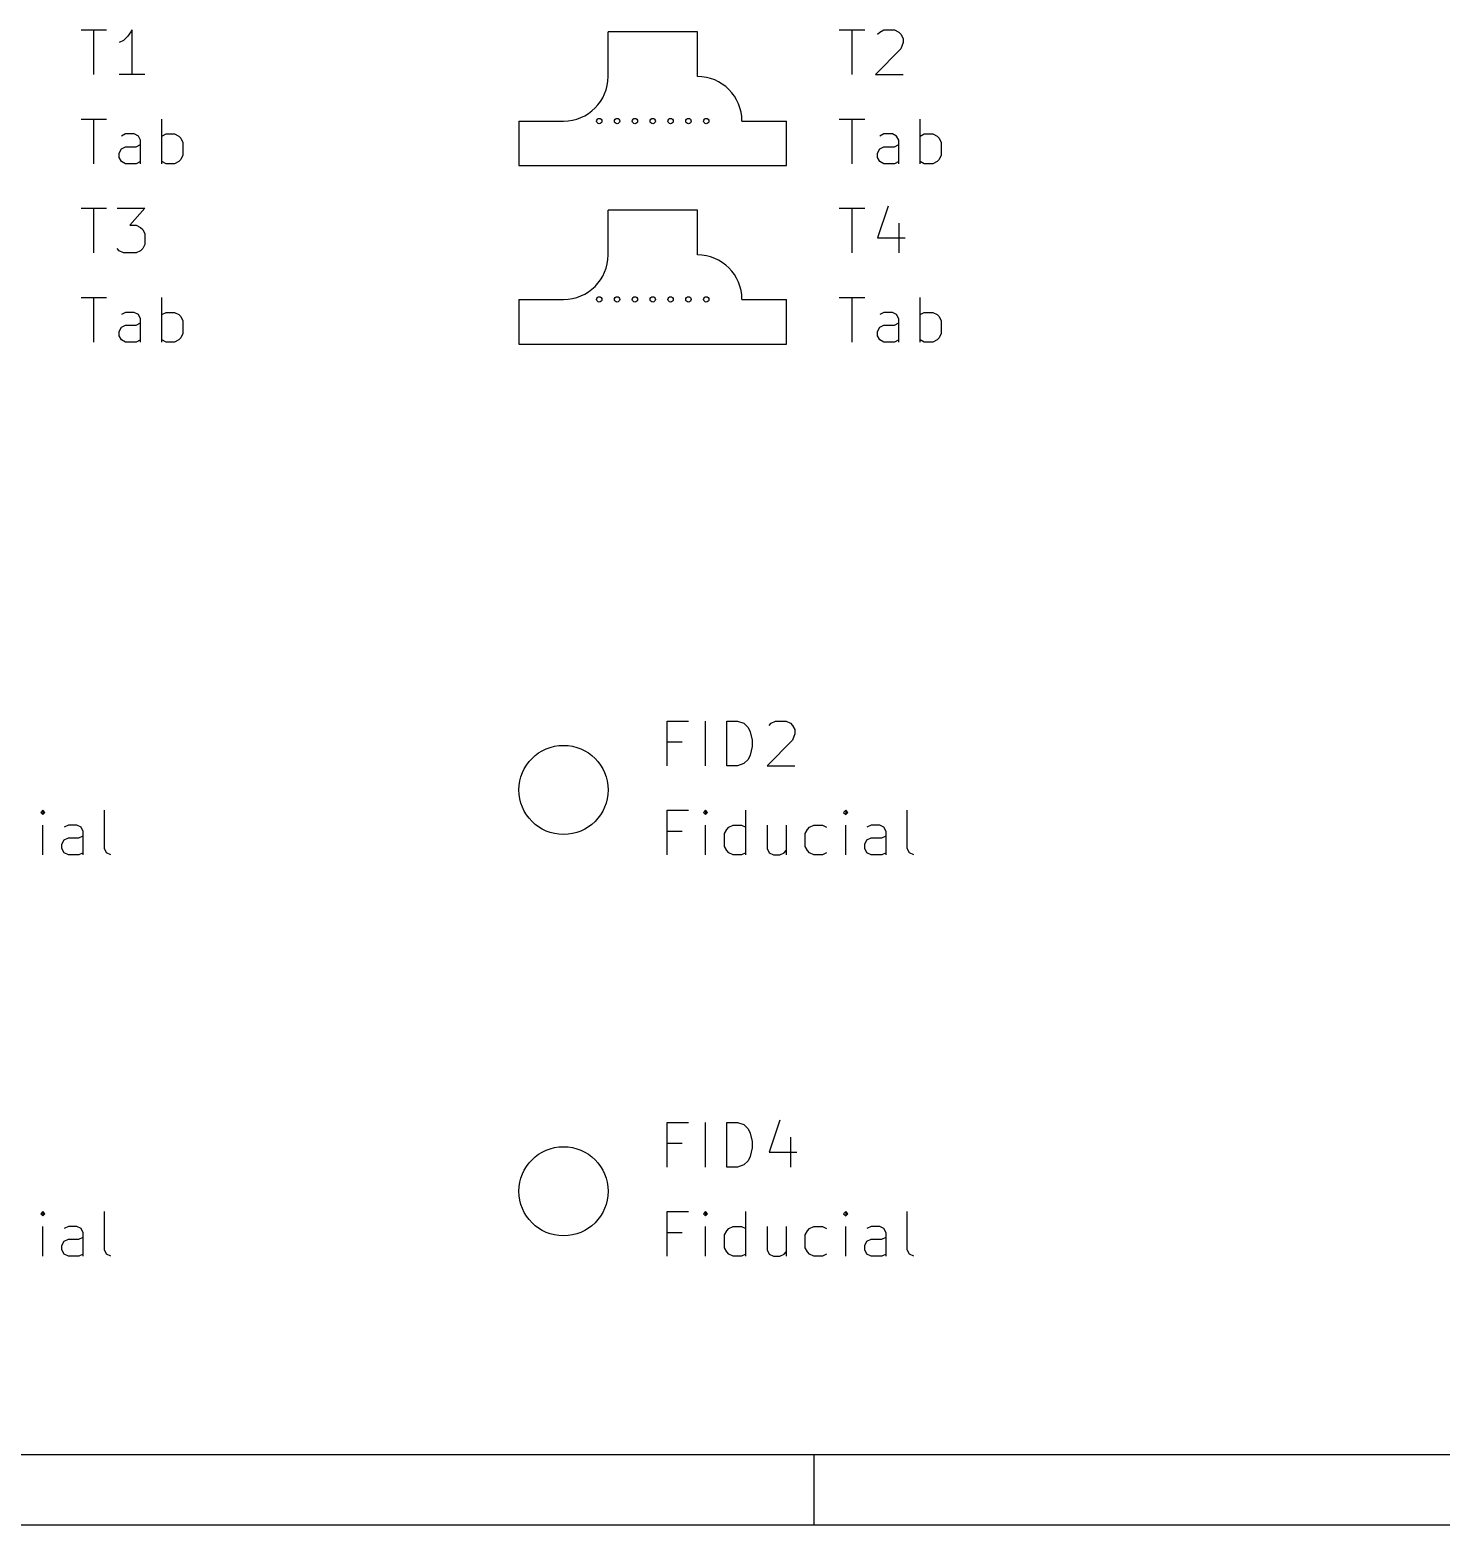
# Model space of a CAD drawing. Extents: x 0.4 to 11.3, y -7.9 to -0.4.
# Drawn here: x 3.452 to 5.034, y -7.874 to -6.198 of the extents above; entities that cross this region are included whole.
import ezdxf

# ---------------------------------------------------------------- set-up
doc = ezdxf.new("R2010")
doc.units = 0
doc.header["$MEASUREMENT"] = 0
doc.layers.add('CYAN2', color=4, linetype='CONTINUOUS')
doc.layers.add('RED2', color=1, linetype='CONTINUOUS')

msp = doc.modelspace()

# ---------------------------------------------------------------- linework, layer by layer
at = {"layer": 'CYAN2', "linetype": 'CONTINUOUS'}
for p, q in [((3.5091, -6.1978), (3.5377, -6.1978)), ((3.5234, -6.2478), (3.5234, -6.1978)), ((3.5663, -6.1978), (3.5615, -6.2049)), ((3.5663, -6.2478), (3.5663, -6.1978)), ((4.3591, -6.1978), (4.3877, -6.1978)), ((4.3734, -6.2478), (4.3734, -6.1978)), ((4.402, -6.2026), (4.4044, -6.2002)), ((4.4044, -6.2002), (4.4091, -6.1978)), ((4.4091, -6.1978), (4.421, -6.1978)), ((4.421, -6.1978), (4.4258, -6.2002)), ((4.4258, -6.2002), (4.4282, -6.2026)), ((4.4282, -6.2026), (4.4306, -6.2073)), ((3.5568, -6.2097), (3.552, -6.2121)), ((3.5615, -6.2049), (3.5568, -6.2097)), ((4.4282, -6.2192), (4.3996, -6.2478)), ((4.4306, -6.2121), (4.4282, -6.2192)), ((4.4306, -6.2073), (4.4306, -6.2121)), ((3.5806, -6.2478), (3.552, -6.2478)), ((4.3996, -6.2478), (4.4306, -6.2478)), ((3.5091, -6.2978), (3.5377, -6.2978)), ((3.5234, -6.3478), (3.5234, -6.2978)), ((3.5996, -6.3478), (3.5996, -6.2978)), ((4.3591, -6.2978), (4.3877, -6.2978)), ((4.3734, -6.3478), (4.3734, -6.2978)), ((4.4496, -6.3478), (4.4496, -6.2978)), ((3.5591, -6.3145), (3.5544, -6.3168)), ((3.5687, -6.3145), (3.5591, -6.3145)), ((3.5734, -6.3168), (3.5687, -6.3145)), ((3.5758, -6.3216), (3.5734, -6.3168)), ((3.5996, -6.3168), (3.6044, -6.3145)), ((3.6044, -6.3145), (3.6139, -6.3145)), ((3.6139, -6.3145), (3.6187, -6.3168)), ((3.6187, -6.3168), (3.621, -6.3192)), ((3.621, -6.3192), (3.6234, -6.324)), ((4.4091, -6.3145), (4.4044, -6.3168)), ((4.4187, -6.3145), (4.4091, -6.3145)), ((4.4234, -6.3168), (4.4187, -6.3145)), ((4.4258, -6.3216), (4.4234, -6.3168)), ((4.4496, -6.3168), (4.4544, -6.3145)), ((4.4544, -6.3145), (4.4639, -6.3145)), ((4.4639, -6.3145), (4.4687, -6.3168)), ((4.4687, -6.3168), (4.471, -6.3192)), ((4.471, -6.3192), (4.4734, -6.324)), ((3.552, -6.3359), (3.5544, -6.3311)), ((3.552, -6.3407), (3.552, -6.3359)), ((3.5544, -6.3311), (3.5591, -6.3288)), ((3.5591, -6.3288), (3.571, -6.3288)), ((3.571, -6.3288), (3.5758, -6.3264)), ((3.5758, -6.3478), (3.5758, -6.3216)), ((3.6234, -6.324), (3.6234, -6.3383)), ((4.402, -6.3359), (4.4044, -6.3311)), ((4.402, -6.3407), (4.402, -6.3359)), ((4.4044, -6.3311), (4.4091, -6.3288)), ((4.4091, -6.3288), (4.421, -6.3288)), ((4.421, -6.3288), (4.4258, -6.3264)), ((4.4258, -6.3478), (4.4258, -6.3216)), ((4.4734, -6.324), (4.4734, -6.3383)), ((3.5544, -6.3454), (3.552, -6.3407)), ((3.5591, -6.3478), (3.5544, -6.3454)), ((3.571, -6.3478), (3.5591, -6.3478)), ((3.5758, -6.3454), (3.571, -6.3478)), ((3.6044, -6.3478), (3.5996, -6.3454)), ((3.6139, -6.3478), (3.6044, -6.3478)), ((3.6187, -6.3454), (3.6139, -6.3478)), ((3.621, -6.343), (3.6187, -6.3454)), ((3.6234, -6.3383), (3.621, -6.343)), ((4.4044, -6.3454), (4.402, -6.3407)), ((4.4091, -6.3478), (4.4044, -6.3454)), ((4.421, -6.3478), (4.4091, -6.3478)), ((4.4258, -6.3454), (4.421, -6.3478)), ((4.4544, -6.3478), (4.4496, -6.3454)), ((4.4639, -6.3478), (4.4544, -6.3478)), ((4.4687, -6.3454), (4.4639, -6.3478)), ((4.471, -6.343), (4.4687, -6.3454)), ((4.4734, -6.3383), (4.471, -6.343)), ((3.5091, -6.3978), (3.5377, -6.3978)), ((3.5234, -6.4478), (3.5234, -6.3978)), ((3.5496, -6.3978), (3.5806, -6.3978)), ((3.5806, -6.3978), (3.5639, -6.4168)), ((4.3591, -6.3978), (4.3877, -6.3978)), ((4.3734, -6.4478), (4.3734, -6.3978)), ((4.4139, -6.3954), (4.402, -6.4311)), ((3.5639, -6.4168), (3.571, -6.4168)), ((3.571, -6.4168), (3.5758, -6.4192)), ((3.5758, -6.4192), (3.5782, -6.4216)), ((4.4258, -6.4145), (4.4258, -6.4478)), ((3.5782, -6.4216), (3.5806, -6.4264)), ((3.5806, -6.4264), (3.5806, -6.4383)), ((4.402, -6.4311), (4.4329, -6.4311)), ((3.552, -6.4454), (3.5496, -6.443)), ((3.5568, -6.4478), (3.552, -6.4454)), ((3.571, -6.4478), (3.5568, -6.4478)), ((3.5758, -6.4454), (3.571, -6.4478)), ((3.5782, -6.443), (3.5758, -6.4454)), ((3.5806, -6.4383), (3.5782, -6.443)), ((3.5091, -6.4978), (3.5377, -6.4978)), ((3.5234, -6.5478), (3.5234, -6.4978)), ((3.5996, -6.5478), (3.5996, -6.4978)), ((4.3591, -6.4978), (4.3877, -6.4978)), ((4.3734, -6.5478), (4.3734, -6.4978)), ((4.4496, -6.5478), (4.4496, -6.4978)), ((3.5591, -6.5145), (3.5544, -6.5168)), ((3.5687, -6.5145), (3.5591, -6.5145)), ((3.5734, -6.5168), (3.5687, -6.5145)), ((3.5758, -6.5216), (3.5734, -6.5168)), ((3.5996, -6.5168), (3.6044, -6.5145)), ((3.6044, -6.5145), (3.6139, -6.5145)), ((3.6139, -6.5145), (3.6187, -6.5168)), ((3.6187, -6.5168), (3.621, -6.5192)), ((3.621, -6.5192), (3.6234, -6.524)), ((4.4091, -6.5145), (4.4044, -6.5168)), ((4.4187, -6.5145), (4.4091, -6.5145)), ((4.4234, -6.5168), (4.4187, -6.5145)), ((4.4258, -6.5216), (4.4234, -6.5168)), ((4.4496, -6.5168), (4.4544, -6.5145)), ((4.4544, -6.5145), (4.4639, -6.5145)), ((4.4639, -6.5145), (4.4687, -6.5168)), ((4.4687, -6.5168), (4.471, -6.5192)), ((4.471, -6.5192), (4.4734, -6.524)), ((3.552, -6.5359), (3.5544, -6.5311)), ((3.552, -6.5407), (3.552, -6.5359)), ((3.5544, -6.5311), (3.5591, -6.5288)), ((3.5591, -6.5288), (3.571, -6.5288)), ((3.571, -6.5288), (3.5758, -6.5264)), ((3.5758, -6.5478), (3.5758, -6.5216)), ((3.6234, -6.5383), (3.621, -6.543)), ((3.6234, -6.524), (3.6234, -6.5383)), ((4.402, -6.5359), (4.4044, -6.5311)), ((4.402, -6.5407), (4.402, -6.5359)), ((4.4044, -6.5311), (4.4091, -6.5288)), ((4.4091, -6.5288), (4.421, -6.5288)), ((4.421, -6.5288), (4.4258, -6.5264)), ((4.4258, -6.5478), (4.4258, -6.5216)), ((4.4734, -6.5383), (4.471, -6.543)), ((4.4734, -6.524), (4.4734, -6.5383)), ((3.5544, -6.5454), (3.552, -6.5407)), ((3.5591, -6.5478), (3.5544, -6.5454)), ((3.571, -6.5478), (3.5591, -6.5478)), ((3.5758, -6.5454), (3.571, -6.5478)), ((3.6044, -6.5478), (3.5996, -6.5454)), ((3.6139, -6.5478), (3.6044, -6.5478)), ((3.6187, -6.5454), (3.6139, -6.5478)), ((3.621, -6.543), (3.6187, -6.5454)), ((4.4044, -6.5454), (4.402, -6.5407)), ((4.4091, -6.5478), (4.4044, -6.5454)), ((4.421, -6.5478), (4.4091, -6.5478)), ((4.4258, -6.5454), (4.421, -6.5478)), ((4.4544, -6.5478), (4.4496, -6.5454)), ((4.4639, -6.5478), (4.4544, -6.5478)), ((4.4687, -6.5454), (4.4639, -6.5478)), ((4.471, -6.543), (4.4687, -6.5454)), ((4.1663, -7.0228), (4.1663, -6.9728)), ((4.1663, -6.9728), (4.1901, -6.9728)), ((4.2091, -7.0228), (4.2091, -6.9728)), ((4.2329, -7.0228), (4.2329, -6.9728)), ((4.2329, -6.9728), (4.2449, -6.9728)), ((4.2449, -6.9728), (4.252, -6.9752)), ((4.2829, -6.9752), (4.2877, -6.9728)), ((4.2877, -6.9728), (4.2996, -6.9728)), ((4.2996, -6.9728), (4.3044, -6.9752)), ((4.252, -6.9752), (4.2568, -6.9799)), ((4.2568, -6.9799), (4.2591, -6.9847)), ((4.2591, -6.9847), (4.2615, -6.9942)), ((4.2806, -6.9776), (4.2829, -6.9752)), ((4.3044, -6.9752), (4.3068, -6.9776)), ((4.3068, -6.9776), (4.3091, -6.9823)), ((4.3091, -6.9871), (4.3068, -6.9942)), ((4.3091, -6.9823), (4.3091, -6.9871)), ((4.1829, -6.9966), (4.1663, -6.9966)), ((4.2615, -7.0014), (4.2591, -7.0109)), ((4.2615, -6.9942), (4.2615, -7.0014)), ((4.3068, -6.9942), (4.2782, -7.0228)), ((4.2449, -7.0228), (4.2329, -7.0228)), ((4.252, -7.0204), (4.2449, -7.0228)), ((4.2568, -7.0157), (4.252, -7.0204)), ((4.2591, -7.0109), (4.2568, -7.0157)), ((4.2782, -7.0228), (4.3091, -7.0228)), ((3.4663, -7.0728), (3.4639, -7.0752)), ((3.4687, -7.0752), (3.4663, -7.0728)), ((3.4663, -7.0728), (3.4663, -7.0776)), ((3.5353, -7.1157), (3.5353, -7.0728)), ((4.1663, -7.1228), (4.1663, -7.0728)), ((4.1663, -7.0728), (4.1901, -7.0728)), ((4.2091, -7.0728), (4.2068, -7.0752)), ((4.2115, -7.0752), (4.2091, -7.0728)), ((4.2091, -7.0728), (4.2091, -7.0776)), ((4.2544, -7.1228), (4.2544, -7.0728)), ((4.3663, -7.0728), (4.3639, -7.0752)), ((4.3687, -7.0752), (4.3663, -7.0728)), ((4.3663, -7.0728), (4.3663, -7.0776)), ((4.4353, -7.1157), (4.4353, -7.0728)), ((3.4639, -7.0752), (3.4663, -7.0776)), ((3.4663, -7.0776), (3.4687, -7.0752)), ((3.4663, -7.1228), (3.4663, -7.0895)), ((3.4949, -7.0895), (3.4901, -7.0919)), ((3.5044, -7.0895), (3.4949, -7.0895)), ((3.5091, -7.0919), (3.5044, -7.0895)), ((4.2068, -7.0752), (4.2091, -7.0776)), ((4.2091, -7.0776), (4.2115, -7.0752)), ((4.2091, -7.1228), (4.2091, -7.0895)), ((4.2353, -7.0919), (4.2401, -7.0895)), ((4.2401, -7.0895), (4.2496, -7.0895)), ((4.2496, -7.0895), (4.2544, -7.0919)), ((4.2782, -7.0895), (4.2782, -7.1157)), ((4.2996, -7.0895), (4.2996, -7.1228)), ((4.3258, -7.0919), (4.3306, -7.0895)), ((4.3306, -7.0895), (4.3401, -7.0895)), ((4.3401, -7.0895), (4.3449, -7.0919)), ((4.3639, -7.0752), (4.3663, -7.0776)), ((4.3663, -7.0776), (4.3687, -7.0752)), ((4.3663, -7.1228), (4.3663, -7.0895)), ((4.3949, -7.0895), (4.3901, -7.0919)), ((4.4044, -7.0895), (4.3949, -7.0895)), ((4.4091, -7.0919), (4.4044, -7.0895)), ((3.4877, -7.1109), (3.4901, -7.1061)), ((3.4901, -7.1061), (3.4949, -7.1038)), ((3.4949, -7.1038), (3.5068, -7.1038)), ((3.5068, -7.1038), (3.5115, -7.1014)), ((3.5115, -7.0966), (3.5091, -7.0919)), ((3.5115, -7.1228), (3.5115, -7.0966)), ((4.1829, -7.0966), (4.1663, -7.0966)), ((4.2306, -7.099), (4.2329, -7.0942)), ((4.2306, -7.1133), (4.2306, -7.099)), ((4.2329, -7.0942), (4.2353, -7.0919)), ((4.321, -7.099), (4.3234, -7.0942)), ((4.321, -7.1133), (4.321, -7.099)), ((4.3234, -7.0942), (4.3258, -7.0919)), ((4.3877, -7.1109), (4.3901, -7.1061)), ((4.3901, -7.1061), (4.3949, -7.1038)), ((4.3949, -7.1038), (4.4068, -7.1038)), ((4.4068, -7.1038), (4.4115, -7.1014)), ((4.4115, -7.0966), (4.4091, -7.0919)), ((4.4115, -7.1228), (4.4115, -7.0966)), ((3.4877, -7.1157), (3.4877, -7.1109)), ((3.4901, -7.1204), (3.4877, -7.1157)), ((3.4949, -7.1228), (3.4901, -7.1204)), ((3.5068, -7.1228), (3.4949, -7.1228)), ((3.5115, -7.1204), (3.5068, -7.1228)), ((3.5377, -7.1204), (3.5353, -7.1157)), ((3.5425, -7.1228), (3.5377, -7.1204)), ((4.2329, -7.118), (4.2306, -7.1133)), ((4.2353, -7.1204), (4.2329, -7.118)), ((4.2401, -7.1228), (4.2353, -7.1204)), ((4.2496, -7.1228), (4.2401, -7.1228)), ((4.2544, -7.1204), (4.2496, -7.1228)), ((4.2782, -7.1157), (4.2806, -7.1204)), ((4.2806, -7.1204), (4.2853, -7.1228)), ((4.2853, -7.1228), (4.2925, -7.1228)), ((4.2925, -7.1228), (4.2972, -7.1204)), ((4.2972, -7.1204), (4.2996, -7.118)), ((4.3234, -7.118), (4.321, -7.1133)), ((4.3258, -7.1204), (4.3234, -7.118)), ((4.3306, -7.1228), (4.3258, -7.1204)), ((4.3401, -7.1228), (4.3306, -7.1228)), ((4.3449, -7.1204), (4.3401, -7.1228)), ((4.3877, -7.1157), (4.3877, -7.1109)), ((4.3901, -7.1204), (4.3877, -7.1157)), ((4.3949, -7.1228), (4.3901, -7.1204)), ((4.4068, -7.1228), (4.3949, -7.1228)), ((4.4115, -7.1204), (4.4068, -7.1228)), ((4.4377, -7.1204), (4.4353, -7.1157)), ((4.4425, -7.1228), (4.4377, -7.1204)), ((4.1663, -7.4728), (4.1663, -7.4228)), ((4.1663, -7.4228), (4.1901, -7.4228)), ((4.2091, -7.4728), (4.2091, -7.4228)), ((4.2329, -7.4728), (4.2329, -7.4228)), ((4.2329, -7.4228), (4.2449, -7.4228)), ((4.2449, -7.4228), (4.252, -7.4252)), ((4.252, -7.4252), (4.2568, -7.4299)), ((4.2925, -7.4204), (4.2806, -7.4561)), ((4.2568, -7.4299), (4.2591, -7.4347)), ((4.2591, -7.4347), (4.2615, -7.4442)), ((4.3044, -7.4395), (4.3044, -7.4728)), ((4.1829, -7.4466), (4.1663, -7.4466)), ((4.2615, -7.4514), (4.2591, -7.4609)), ((4.2615, -7.4442), (4.2615, -7.4514)), ((4.2806, -7.4561), (4.3115, -7.4561)), ((4.2449, -7.4728), (4.2329, -7.4728)), ((4.252, -7.4704), (4.2449, -7.4728)), ((4.2568, -7.4657), (4.252, -7.4704)), ((4.2591, -7.4609), (4.2568, -7.4657)), ((3.4663, -7.5228), (3.4639, -7.5252)), ((3.4639, -7.5252), (3.4663, -7.5276)), ((3.4687, -7.5252), (3.4663, -7.5228)), ((3.4663, -7.5228), (3.4663, -7.5276)), ((3.4663, -7.5276), (3.4687, -7.5252)), ((3.5353, -7.5657), (3.5353, -7.5228)), ((4.1663, -7.5728), (4.1663, -7.5228)), ((4.1663, -7.5228), (4.1901, -7.5228)), ((4.2091, -7.5228), (4.2068, -7.5252)), ((4.2068, -7.5252), (4.2091, -7.5276)), ((4.2115, -7.5252), (4.2091, -7.5228)), ((4.2091, -7.5228), (4.2091, -7.5276)), ((4.2091, -7.5276), (4.2115, -7.5252)), ((4.2544, -7.5728), (4.2544, -7.5228)), ((4.3663, -7.5228), (4.3639, -7.5252)), ((4.3639, -7.5252), (4.3663, -7.5276)), ((4.3687, -7.5252), (4.3663, -7.5228)), ((4.3663, -7.5228), (4.3663, -7.5276)), ((4.3663, -7.5276), (4.3687, -7.5252)), ((4.4353, -7.5657), (4.4353, -7.5228)), ((3.4663, -7.5728), (3.4663, -7.5395)), ((3.4949, -7.5395), (3.4901, -7.5419)), ((3.5044, -7.5395), (3.4949, -7.5395)), ((3.5091, -7.5419), (3.5044, -7.5395)), ((3.5115, -7.5466), (3.5091, -7.5419)), ((4.2091, -7.5728), (4.2091, -7.5395)), ((4.2306, -7.549), (4.2329, -7.5442)), ((4.2329, -7.5442), (4.2353, -7.5419)), ((4.2353, -7.5419), (4.2401, -7.5395)), ((4.2401, -7.5395), (4.2496, -7.5395)), ((4.2496, -7.5395), (4.2544, -7.5419)), ((4.2782, -7.5395), (4.2782, -7.5657)), ((4.2996, -7.5395), (4.2996, -7.5728)), ((4.321, -7.549), (4.3234, -7.5442)), ((4.3234, -7.5442), (4.3258, -7.5419)), ((4.3258, -7.5419), (4.3306, -7.5395)), ((4.3306, -7.5395), (4.3401, -7.5395)), ((4.3401, -7.5395), (4.3449, -7.5419)), ((4.3663, -7.5728), (4.3663, -7.5395)), ((4.3949, -7.5395), (4.3901, -7.5419)), ((4.4044, -7.5395), (4.3949, -7.5395)), ((4.4091, -7.5419), (4.4044, -7.5395)), ((4.4115, -7.5466), (4.4091, -7.5419)), ((3.4877, -7.5609), (3.4901, -7.5561)), ((3.4877, -7.5657), (3.4877, -7.5609)), ((3.4901, -7.5561), (3.4949, -7.5538)), ((3.4949, -7.5538), (3.5068, -7.5538)), ((3.5068, -7.5538), (3.5115, -7.5514)), ((3.5115, -7.5728), (3.5115, -7.5466)), ((4.1829, -7.5466), (4.1663, -7.5466)), ((4.2306, -7.5633), (4.2306, -7.549)), ((4.321, -7.5633), (4.321, -7.549)), ((4.3877, -7.5609), (4.3901, -7.5561)), ((4.3877, -7.5657), (4.3877, -7.5609)), ((4.3901, -7.5561), (4.3949, -7.5538)), ((4.3949, -7.5538), (4.4068, -7.5538)), ((4.4068, -7.5538), (4.4115, -7.5514)), ((4.4115, -7.5728), (4.4115, -7.5466)), ((3.4901, -7.5704), (3.4877, -7.5657)), ((3.4949, -7.5728), (3.4901, -7.5704)), ((3.5068, -7.5728), (3.4949, -7.5728)), ((3.5115, -7.5704), (3.5068, -7.5728)), ((3.5377, -7.5704), (3.5353, -7.5657)), ((3.5425, -7.5728), (3.5377, -7.5704)), ((4.2329, -7.568), (4.2306, -7.5633)), ((4.2353, -7.5704), (4.2329, -7.568)), ((4.2401, -7.5728), (4.2353, -7.5704)), ((4.2496, -7.5728), (4.2401, -7.5728)), ((4.2544, -7.5704), (4.2496, -7.5728)), ((4.2782, -7.5657), (4.2806, -7.5704)), ((4.2806, -7.5704), (4.2853, -7.5728)), ((4.2853, -7.5728), (4.2925, -7.5728)), ((4.2925, -7.5728), (4.2972, -7.5704)), ((4.2972, -7.5704), (4.2996, -7.568)), ((4.3234, -7.568), (4.321, -7.5633)), ((4.3258, -7.5704), (4.3234, -7.568)), ((4.3306, -7.5728), (4.3258, -7.5704)), ((4.3401, -7.5728), (4.3306, -7.5728)), ((4.3449, -7.5704), (4.3401, -7.5728)), ((4.3901, -7.5704), (4.3877, -7.5657)), ((4.3949, -7.5728), (4.3901, -7.5704)), ((4.4068, -7.5728), (4.3949, -7.5728)), ((4.4115, -7.5704), (4.4068, -7.5728)), ((4.4377, -7.5704), (4.4353, -7.5657)), ((4.4425, -7.5728), (4.4377, -7.5704))]:
    msp.add_line(p, q, dxfattribs=at)
at = {"layer": 'RED2', "linetype": 'CONTINUOUS'}
for p, q in [((4.1, -6.25), (4.1, -6.2)), ((4.2, -6.2), (4.1, -6.2)), ((4.2, -6.25), (4.2, -6.2)), ((4, -6.3), (4.05, -6.3)), ((4, -6.3), (4, -6.35)), ((4.25, -6.3), (4.3, -6.3)), ((4.3, -6.35), (4.3, -6.3)), ((4, -6.35), (4.3, -6.35)), ((4.1, -6.45), (4.1, -6.4)), ((4.2, -6.4), (4.1, -6.4)), ((4.2, -6.45), (4.2, -6.4)), ((4, -6.5), (4.05, -6.5)), ((4, -6.5), (4, -6.55)), ((4.25, -6.5), (4.3, -6.5)), ((4.3, -6.55), (4.3, -6.5)), ((4, -6.55), (4.3, -6.55)), ((11.2206, -7.7956), (0.4724, -7.7956)), ((4.3307, -7.7956), (4.3307, -7.8743)), ((11.2993, -7.8743), (0.3937, -7.8743))]:
    msp.add_line(p, q, dxfattribs=at)
at = {"layer": 'RED2'}
for centre, radius in [((4.09, -6.3), 0.003), ((4.11, -6.3), 0.003), ((4.13, -6.3), 0.003), ((4.15, -6.3), 0.003), ((4.17, -6.3), 0.003), ((4.19, -6.3), 0.003), ((4.21, -6.3), 0.003), ((4.09, -6.5), 0.003), ((4.11, -6.5), 0.003), ((4.13, -6.5), 0.003), ((4.15, -6.5), 0.003), ((4.17, -6.5), 0.003), ((4.19, -6.5), 0.003), ((4.21, -6.5), 0.003), ((4.05, -7.05), 0.05), ((4.05, -7.5), 0.05)]:
    msp.add_circle(centre, radius, dxfattribs=at)
for centre, start, end in [((4.05, -6.25), -90, 0), ((4.2, -6.3), 0, 90), ((4.05, -6.45), -90, 0), ((4.2, -6.5), 0, 90)]:
    msp.add_arc(centre, 0.05, start, end, dxfattribs=at)

doc.saveas('drawing.dxf')
